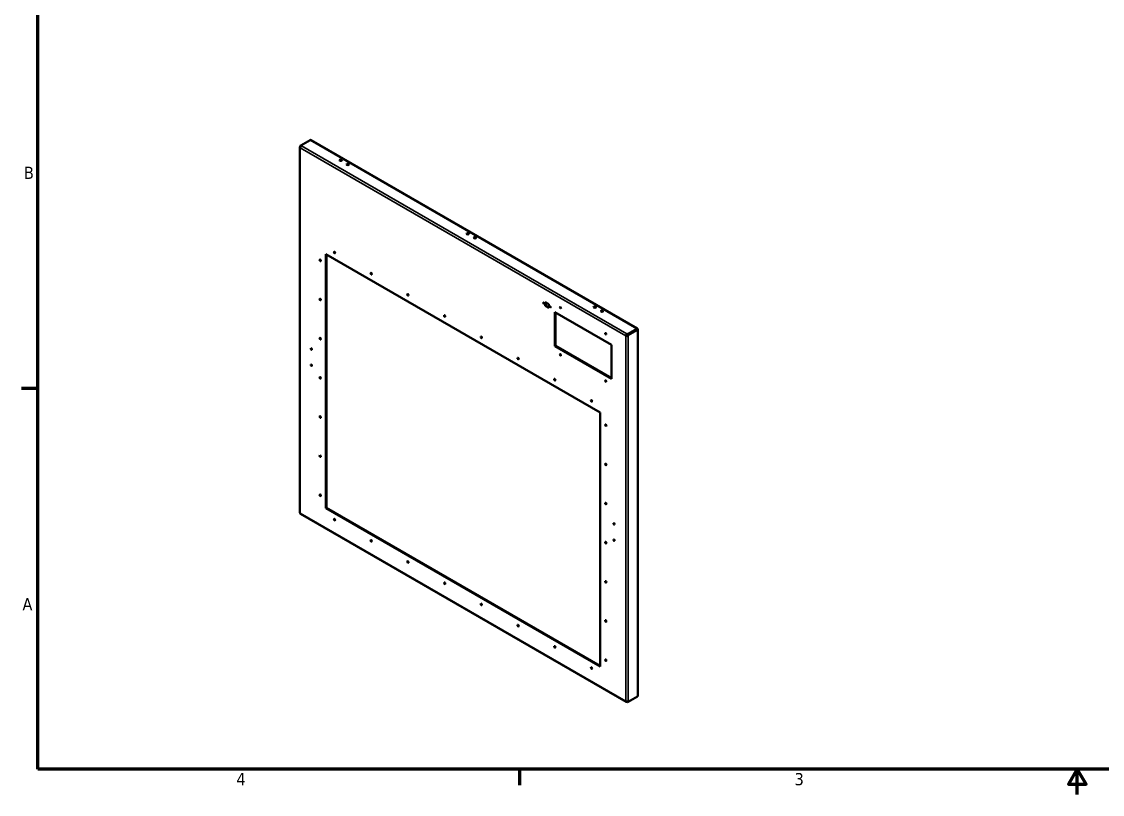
# Model space of a CAD drawing. Header units: millimetres. Extents: x 127 to 5461, y 63 to 4254.
# Drawn here: x 150 to 2857, y 63 to 1998 of the extents above; entities that cross this region are included whole.
import ezdxf

# ---------------------------------------------------------------- set-up
doc = ezdxf.new("R2010")
doc.units = ezdxf.units.MM
doc.header["$LTSCALE"] = 10
for name, color, linetype, lineweight in [('Obramowanie (ANSI)', 7, 'Continuous', 70), ('Widoczne (ANSI)', 7, 'Continuous', 50), ('Widoczne wąskie (ANSI)', 7, 'Continuous', 35)]:
    doc.layers.add(name, color=color, linetype=linetype, lineweight=lineweight)
doc.styles.add('Tekst notatki (ANSI)', font='tahoma.ttf')

# ---------------------------------------------------------------- blocks, each defined once
blk = doc.blocks.new('Ramki Default Border')
at = {"layer": 'Obramowanie (ANSI)'}
for p, q in [((19.05, 107.95), (14.99, 107.95)), ((139.7, 12.7), (139.7, 8.64))]:
    blk.add_line(p, q, dxfattribs=at)
at = {"layer": 'Obramowanie (ANSI)', "flags": 128}
for points in [[(19.05, 12.7), (19.05, 419.1), (539.75, 419.1), (539.75, 12.7), (19.05, 12.7)], [(279.4, 6.35), (279.4, 12.7), (277.2, 8.89), (281.6, 8.89), (279.4, 12.7)]]:
    blk.add_lwpolyline(points, dxfattribs=at)
at = {"layer": 'Obramowanie (ANSI)', "char_height": 3.05, "attachment_point": 7, "style": 'Tekst notatki (ANSI)'}
for s, insert in [('B', (15.58, 160.4)), ('A', (15.21, 52.45)), ('4', (68.79, 8.64)), ('3', (208.6, 8.57))]:
    blk.add_mtext(s, dxfattribs=dict(at, insert=insert))

msp = doc.modelspace()

# ---------------------------------------------------------------- linework, layer by layer
at = {"layer": 'Widoczne (ANSI)'}
for p, q in [((846.516, 1683.446), (846.516, 768.97)), ((849.173, 1687.488), (847.688, 1686.631)), ((847.688, 1686.631), (847.688, 1685.079)), ((849.102, 1685.814), (847.688, 1686.631)), ((847.688, 1685.079), (848.516, 1684.601)), ((849.102, 1685.814), (849.173, 1685.855)), ((849.102, 1685.814), (849.102, 1685.458)), ((872.861, 1701.164), (849.173, 1687.488)), ((849.173, 1687.488), (850.516, 1686.712)), ((849.173, 1687.488), (849.173, 1685.855)), ((849.353, 1685.751), (849.173, 1685.855)), ((1692.584, 1229.25), (875.119, 1701.213)), ((949.325, 1648.853), (947.036, 1650.174)), ((967.002, 1638.647), (964.714, 1639.968)), ((1267.523, 1465.141), (1265.234, 1466.462)), ((1285.2, 1454.935), (1282.912, 1456.256)), ((912.035, 779.993), (912.035, 1416.044)), ((912.035, 1416.044), (1598.635, 1019.635)), ((913.449, 1415.227), (913.449, 780.809)), ((1461.315, 1285.894), (1461.315, 1295.855)), ((1461.315, 1295.855), (1469.942, 1290.875)), ((1462.729, 1286.711), (1461.315, 1285.894)), ((1469.942, 1280.914), (1461.315, 1285.894)), ((1462.729, 1295.039), (1462.729, 1286.711)), ((1462.729, 1286.711), (1469.942, 1282.547)), ((1469.942, 1290.875), (1469.942, 1280.914)), ((1585.721, 1281.43), (1583.432, 1282.751)), ((1603.398, 1271.223), (1601.11, 1272.544)), ((1485.498, 1185.383), (1485.498, 1270.299)), ((1485.498, 1270.299), (1626.92, 1188.649)), ((1486.912, 1269.483), (1486.912, 1186.2)), ((1667.154, 1215.226), (1690.842, 1228.903)), ((1690.842, 1227.27), (1667.154, 1213.593)), ((1690.913, 1227.147), (1667.225, 1213.471)), ((1668.639, 1212.654), (1692.327, 1226.331)), ((1685.206, 1223.992), (1685.185, 1224.004)), ((1690.863, 1227.258), (1685.206, 1223.992)), ((1685.256, 1223.905), (1690.913, 1227.171)), ((1685.256, 1223.881), (1685.256, 1223.905)), ((1692.277, 1228.074), (1690.863, 1227.258)), ((1690.913, 1227.171), (1692.327, 1227.988)), ((1693.498, 310.683), (1693.498, 1227.666)), ((1662.982, 1211.103), (1664.396, 1211.92)), ((1665.81, 1216.002), (1667.154, 1215.226)), ((1665.81, 1216.002), (1665.81, 1214.369)), ((1667.154, 1213.593), (1665.81, 1214.369)), ((1667.154, 1213.593), (1667.154, 1215.226)), ((1667.225, 1213.471), (1668.639, 1212.654)), ((1667.225, 1211.92), (1667.225, 1213.471)), ((1667.225, 1211.92), (1668.639, 1211.103)), ((1668.639, 1212.654), (1668.639, 1211.103)), ((1485.498, 1185.383), (1486.912, 1186.2)), ((1626.92, 1103.734), (1485.498, 1185.383)), ((1486.912, 1186.2), (1626.92, 1105.367)), ((1626.92, 1188.649), (1626.92, 1103.734)), ((1598.635, 1019.635), (1598.635, 383.584)), ((848.516, 765.506), (1663.81, 294.796)), ((912.035, 779.993), (913.449, 780.809)), ((1598.635, 383.584), (912.035, 779.993)), ((913.449, 780.809), (1598.635, 385.217)), ((1668.639, 295.076), (1692.327, 308.752)), ((1665.81, 295.951), (1665.81, 294.994)), ((1667.154, 294.218), (1665.81, 294.994)), ((1666.846, 296.029), (1667.154, 295.851)), ((1667.225, 295.892), (1667.154, 295.851)), ((1667.154, 295.851), (1667.154, 294.218)), ((1667.154, 294.218), (1668.639, 295.076)), ((1667.225, 295.892), (1667.225, 296.1)), ((1667.225, 295.892), (1668.639, 295.076)), ((1668.639, 296.627), (1668.639, 295.076))]:
    msp.add_line(p, q, dxfattribs=at)
for centre, major_axis, start_param, end_param in [((850.516, 1683.446), (-4, 0), 5.49778714, 7.06858347), ((850.516, 1683.446), (-2, -3.464), 3.92699082, 5.49778714), ((949.158, 1648.949), (-3, 0), 3.63247533, 5.79230263), ((966.835, 1638.743), (-3, 0), 3.63247533, 5.79230263), ((1267.356, 1465.238), (-3, 0), 3.63247533, 5.79230263), ((1285.033, 1455.031), (-3, 0), 3.63247533, 5.79230263), ((935.016, 1420.739), (1.125, -1.949), 3.82126647, 5.60351149), ((899.307, 1400.939), (1.125, -1.949), 3.82126647, 5.60351149), ((1026.939, 1367.666), (1.125, -1.949), 3.82126647, 5.60351149), ((899.307, 1302.959), (1.125, -1.949), 3.82126647, 5.60351149), ((1118.863, 1314.594), (1.125, -1.949), 3.82126647, 5.60351149), ((1458.557, 1294.1), (0.75, -1.299), 4.37255207, 5.05222589), ((1475.528, 1284.302), (0.75, -1.299), 4.37255207, 5.05222589), ((1501.055, 1282.547), (1, -1.732), 3.92699082, 5.49778714), ((1585.554, 1281.526), (-3, 0), 3.63247533, 5.79230263), ((1603.231, 1271.32), (-3, 0), 3.63247533, 5.79230263), ((1210.787, 1261.522), (1.125, -1.949), 3.82126647, 5.60351149), ((899.307, 1204.979), (1.125, -1.949), 3.82126647, 5.60351149), ((1302.711, 1208.449), (1.125, -1.949), 3.82126647, 5.60351149), ((1614.192, 1217.227), (1, -1.732), 3.92699082, 5.49778714), ((1665.81, 1212.736), (2, 3.464), 0.78539816, 2.35619449), ((1665.81, 1212.736), (4, 0), 3.92699082, 5.49778714), ((1665.81, 1212.736), (-1, -1.732), 3.92699082, 5.49778714), ((1665.81, 1212.736), (2, 0), 3.92699082, 5.49778714), ((877.033, 1179.056), (1.025, -1.775), 3.90288868, 5.52188928), ((1501.055, 1164.155), (1, -1.732), 3.92699082, 5.49778714), ((877.033, 1138.231), (1.025, -1.775), 3.90288868, 5.52188928), ((1394.635, 1155.377), (1.125, -1.949), 3.82126647, 5.60351149), ((899.307, 1107), (1.125, -1.949), 3.82126647, 5.60351149), ((1486.559, 1102.305), (1.125, -1.949), 3.82126647, 5.60351149), ((1614.192, 1098.835), (1, -1.732), 3.92699082, 5.49778714), ((1578.483, 1049.233), (1.125, -1.949), 3.82126647, 5.60351149), ((899.307, 1009.02), (1.125, -1.949), 3.82126647, 5.60351149), ((1614.192, 988.2), (1.125, -1.949), 3.82126647, 5.60351149), ((899.307, 911.041), (1.125, -1.949), 3.82126647, 5.60351149), ((1614.192, 890.22), (1.125, -1.949), 3.82126647, 5.60351149), ((899.307, 813.061), (1.125, -1.949), 3.82126647, 5.60351149), ((1614.192, 792.24), (1.125, -1.949), 3.82126647, 5.60351149), ((850.516, 768.97), (-4, 0), 0, 0.78539816), ((850.516, 768.97), (-2, -3.464), 5.49778714, 6.28318531), ((935.016, 752.028), (1.125, -1.949), 3.82126647, 5.60351149), ((1635.067, 741.404), (1.025, -1.775), 3.90288868, 5.52188928), ((1026.939, 698.956), (1.125, -1.949), 3.82126647, 5.60351149), ((1614.192, 694.261), (1.125, -1.949), 3.82126647, 5.60351149), ((1635.067, 700.58), (1.025, -1.775), 3.90288868, 5.52188928), ((1118.863, 645.883), (1.125, -1.949), 3.82126647, 5.60351149), ((1614.192, 596.281), (1.125, -1.949), 3.82126647, 5.60351149), ((1210.787, 592.811), (1.125, -1.949), 3.82126647, 5.60351149), ((1302.711, 539.739), (1.125, -1.949), 3.82126647, 5.60351149), ((1394.635, 486.667), (1.125, -1.949), 3.82126647, 5.60351149), ((1614.192, 498.302), (1.125, -1.949), 3.82126647, 5.60351149), ((1486.559, 433.594), (1.125, -1.949), 3.82126647, 5.60351149), ((1578.483, 380.522), (1.125, -1.949), 3.82126647, 5.60351149), ((1614.192, 400.322), (1.125, -1.949), 3.82126647, 5.60351149), ((1665.81, 298.26), (4, 0), 3.92699082, 5.49778714), ((1665.81, 298.26), (-2, -3.464), 5.49778714, 7.06858347)]:
    msp.add_ellipse(centre, major_axis=major_axis, ratio=0.57735027, start_param=start_param, end_param=end_param, dxfattribs=at)
for centre, major_axis in [((949.158, 1650.582), (-3, 0)), ((966.835, 1640.376), (-3, 0)), ((1267.356, 1466.871), (-3, 0)), ((1285.033, 1456.664), (-3, 0)), ((933.601, 1419.922), (-1.125, 1.949)), ((897.892, 1400.122), (-1.125, 1.949)), ((1025.525, 1366.85), (-1.125, 1.949)), ((897.892, 1302.142), (-1.125, 1.949)), ((1117.449, 1313.778), (-1.125, 1.949)), ((1457.143, 1293.283), (-0.75, 1.299)), ((1474.114, 1283.486), (-0.75, 1.299)), ((1499.64, 1281.73), (1, -1.732)), ((1585.554, 1283.159), (-3, 0)), ((1603.231, 1272.953), (-3, 0)), ((1209.373, 1260.705), (-1.125, 1.949)), ((1612.777, 1216.41), (1, -1.732)), ((897.892, 1204.163), (-1.125, 1.949)), ((1301.297, 1207.633), (-1.125, 1.949)), ((875.619, 1178.239), (-1.025, 1.775)), ((1499.64, 1163.338), (1, -1.732)), ((875.619, 1137.414), (-1.025, 1.775)), ((1393.221, 1154.561), (-1.125, 1.949)), ((897.892, 1106.183), (-1.125, 1.949)), ((1485.145, 1101.488), (-1.125, 1.949)), ((1612.777, 1098.018), (1, -1.732)), ((1577.068, 1048.416), (-1.125, 1.949)), ((897.892, 1008.204), (-1.125, 1.949)), ((1612.777, 987.383), (-1.125, 1.949)), ((897.892, 910.224), (-1.125, 1.949)), ((1612.777, 889.403), (-1.125, 1.949)), ((897.892, 812.245), (-1.125, 1.949)), ((1612.777, 791.424), (-1.125, 1.949)), ((933.601, 751.211), (-1.125, 1.949)), ((1633.653, 740.588), (-1.025, 1.775)), ((1025.525, 698.139), (-1.125, 1.949)), ((1612.777, 693.444), (-1.125, 1.949)), ((1633.653, 699.763), (-1.025, 1.775)), ((1117.449, 645.067), (-1.125, 1.949)), ((1612.777, 595.465), (-1.125, 1.949)), ((1209.373, 591.995), (-1.125, 1.949)), ((1301.297, 538.922), (-1.125, 1.949)), ((1393.221, 485.85), (-1.125, 1.949)), ((1612.777, 497.485), (-1.125, 1.949)), ((1485.145, 432.778), (-1.125, 1.949)), ((1577.068, 379.705), (-1.125, 1.949)), ((1612.777, 399.506), (-1.125, 1.949))]:
    msp.add_ellipse(centre, major_axis=major_axis, ratio=0.57735027, dxfattribs=at)
for points, knots in [([(875.119, 1701.213), (875.022, 1701.269), (874.923, 1701.318), (874.488, 1701.489), (874.135, 1701.532), (873.465, 1701.442), (873.157, 1701.335), (872.861, 1701.164)], [0.357584765, 0.357584765, 0.357584765, 0.357584765, 0.402549053, 0.402549053, 0.549118346, 0.549118346, 0.67410319, 0.67410319, 0.67410319, 0.67410319]), ([(1690.842, 1228.903), (1691.026, 1229.009), (1691.204, 1229.097), (1691.547, 1229.239), (1691.712, 1229.29), (1692.025, 1229.35), (1692.172, 1229.357), (1692.538, 1229.31), (1692.709, 1229.199), (1692.855, 1228.889), (1692.84, 1228.702), (1692.643, 1228.352), (1692.487, 1228.196), (1692.277, 1228.074)], [0, 0, 0, 0, 0.078130784, 0.078130784, 0.158856398, 0.158856398, 0.244504515, 0.244504515, 0.403172145, 0.403172145, 0.550768748, 0.550768748, 0.67806716, 0.67806716, 0.67806716, 0.67806716]), ([(1691.441, 1227.601), (1691.441, 1227.6), (1691.434, 1227.597), (1691.393, 1227.573), (1691.336, 1227.542), (1691.193, 1227.465), (1691.136, 1227.434), (1691.002, 1227.361), (1690.926, 1227.318), (1690.842, 1227.27)], [0.213346889, 0.213346889, 0.213346889, 0.213346889, 0.2509602, 0.2509602, 0.327422013, 0.327422013, 0.365870766, 0.365870766, 0.406249423, 0.406249423, 0.406249423, 0.406249423]), ([(1690.863, 1227.258), (1690.945, 1227.306), (1691.021, 1227.35), (1691.156, 1227.429), (1691.215, 1227.465), (1691.315, 1227.525), (1691.355, 1227.549), (1691.422, 1227.589), (1691.441, 1227.6), (1691.441, 1227.601)], [0, 0, 0, 0, 0.049630673, 0.049630673, 0.099988727, 0.099988727, 0.149908072, 0.149908072, 0.213236649, 0.213236649, 0.213236649, 0.213236649]), ([(1690.913, 1227.147), (1691.023, 1227.211), (1691.119, 1227.269), (1691.276, 1227.365), (1691.337, 1227.403), (1691.429, 1227.459), (1691.46, 1227.478), (1691.492, 1227.497), (1691.498, 1227.5), (1691.498, 1227.5)], [0, 0, 0, 0, 0.046911916, 0.046911916, 0.091521702, 0.091521702, 0.136262688, 0.136262688, 0.169965871, 0.169965871, 0.169965871, 0.169965871]), ([(1691.498, 1227.5), (1691.498, 1227.5), (1691.482, 1227.491), (1691.408, 1227.45), (1691.338, 1227.412), (1691.155, 1227.31), (1691.042, 1227.246), (1690.913, 1227.171)], [0.170066756, 0.170066756, 0.170066756, 0.170066756, 0.224738361, 0.224738361, 0.301992306, 0.301992306, 0.378992936, 0.378992936, 0.378992936, 0.378992936]), ([(1691.503, 1227.684), (1691.503, 1227.684), (1691.499, 1227.68), (1691.483, 1227.661), (1691.465, 1227.638), (1691.441, 1227.601)], [0.1589805738, 0.1589805738, 0.1589805738, 0.1589805738, 0.1786436096, 0.1786436096, 0.2099425042, 0.2099425042, 0.2099425042, 0.2099425042]), ([(1691.498, 1227.5), (1691.541, 1227.503), (1691.57, 1227.507), (1691.596, 1227.511), (1691.601, 1227.512), (1691.601, 1227.512)], [0, 0, 0, 0, 0.0300236229, 0.0300236229, 0.0509996074, 0.0509996074, 0.0509996074, 0.0509996074]), ([(1692.327, 1227.988), (1692.458, 1228.064), (1692.592, 1228.114), (1692.851, 1228.169), (1692.976, 1228.171), (1693.199, 1228.126), (1693.294, 1228.076), (1693.488, 1227.882), (1693.53, 1227.698), (1693.422, 1227.291), (1693.282, 1227.075), (1692.87, 1226.681), (1692.623, 1226.502), (1692.327, 1226.331)], [0, 0, 0, 0, 0.078927433, 0.078927433, 0.16151774, 0.16151774, 0.248823385, 0.248823385, 0.402549053, 0.402549053, 0.549118346, 0.549118346, 0.67410319, 0.67410319, 0.67410319, 0.67410319]), ([(1692.327, 308.752), (1692.511, 308.858), (1692.676, 308.981), (1692.971, 309.261), (1693.097, 309.418), (1693.306, 309.764), (1693.385, 309.955), (1693.478, 310.325), (1693.498, 310.501), (1693.498, 310.683)], [0, 0, 0, 0, 0.078130784, 0.078130784, 0.158856398, 0.158856398, 0.244504515, 0.244504515, 0.317720115, 0.317720115, 0.317720115, 0.317720115])]:
    msp.add_open_spline(points, degree=3, knots=knots, dxfattribs=at)
at = {"layer": 'Widoczne wąskie (ANSI)'}
for p, q in [((1662.982, 1211.103), (847.688, 1681.813)), ((847.688, 1681.813), (847.688, 767.337)), ((850.516, 1686.712), (1665.81, 1216.002)), ((1690.842, 1228.903), (872.861, 1701.164)), ((1690.842, 1227.27), (1690.842, 1228.903)), ((1690.863, 1227.258), (1690.842, 1227.27)), ((1690.913, 1227.147), (1690.913, 1227.171)), ((1692.327, 1226.331), (1690.913, 1227.147)), ((1692.327, 308.752), (1692.327, 1226.331)), ((1662.982, 296.627), (1662.982, 1211.103)), ((1668.639, 1211.103), (1668.639, 296.627)), ((875.619, 1179.913), (875.619, 1179.505)), ((875.619, 1139.088), (875.619, 1138.68)), ((847.688, 767.337), (1662.982, 296.627))]:
    msp.add_line(p, q, dxfattribs=at)

# ---------------------------------------------------------------- block references
at = {"xscale": 10, "yscale": 10, "zscale": 10}
msp.add_blockref('Ramki Default Border', (0, 0), dxfattribs=at)

doc.saveas('drawing.dxf')
